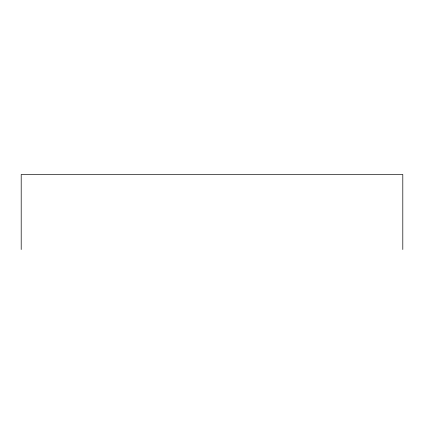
<?xml version="1.0" encoding="UTF-8"?>
<svg xmlns="http://www.w3.org/2000/svg" width="424" height="424" viewBox="0 0 424 424"><rect width="100%" height="100%" fill="white"/><g stroke="black" fill="none" stroke-linecap="round" stroke-linejoin="round"><path stroke-width="0.64" d="M402.8 249.519L402.8 174.481L21.2 174.481L21.2 249.519"/></g></svg>
